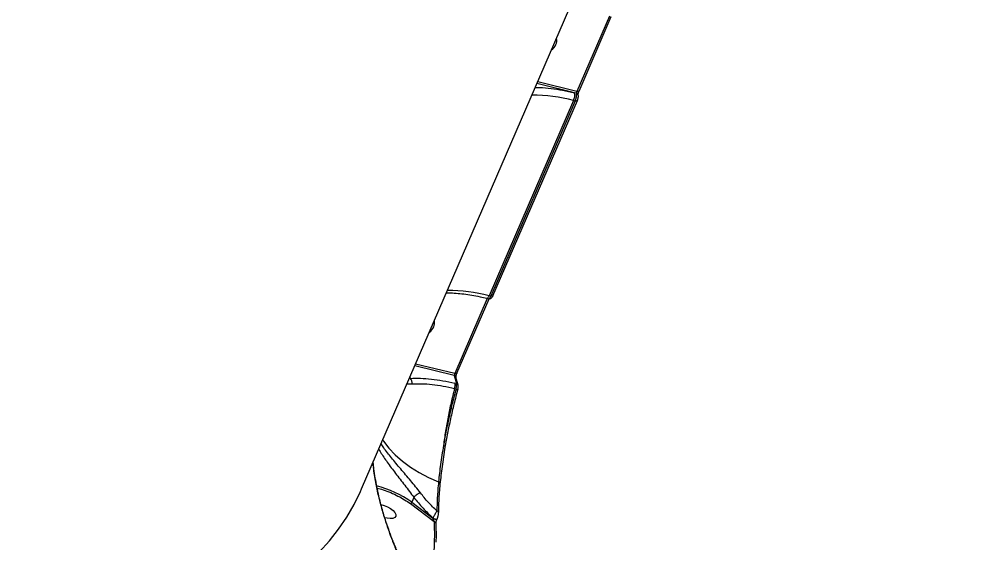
# Model space of a CAD drawing. Header units: millimetres. Extents: x -5873 to 5805, y -5301 to 4302.
# Drawn here: x -313.5 to 26.5, y -275.8 to -92.2 of the extents above; entities that cross this region are included whole.
import ezdxf

# ---------------------------------------------------------------- set-up
doc = ezdxf.new("R2010")
doc.units = ezdxf.units.MM
for name, color, linetype in [('DIKOM_ОБЪЕКТ', 7, 'Continuous'), ('DIKOM_РАЗМЕР_ЗОНА', 7, 'Continuous'), ('DIKOM_РАЗМЕР_ОБЪЕКТА', 7, 'Continuous')]:
    doc.layers.add(name, color=color, linetype=linetype)
doc.styles.add('style1', font='arial.ttf', dxfattribs={"width": 0.8})
doc.dimstyles.new('1-50', dxfattribs={"dimtxt": 300, "dimasz": 200, "dimexe": 100, "dimexo": 0, "dimgap": 100, "dimtad": 1, "dimtxsty": 'style1', "dimcen": 200, "dimclrd": 7, "dimclre": 7, "dimclrt": 7, "dimadec": 1, "dimazin": 2, "dimtfac": 1, "dimtmove": 0, "dimatfit": 2, "dimfxl": 0, "dimlwd": 25, "dimlwe": 18, "dimarcsym": 0})

# ---------------------------------------------------------------- blocks, each defined once
blk = doc.blocks.new('*D9')
at = {"layer": 'Defpoints', "color": 0, "transparency": 16777216}
for p in [(1338.11, 2802.44), (-4588.97, -1585.51), (-117.5, -1585.51)]:
    blk.add_point(p, dxfattribs=at)
at = {"layer": 'DIKOM_РАЗМЕР_ОБЪЕКТА', "color": 7, "lineweight": 18, "transparency": 16777216}
for p, q in [((1338.11, 2802.44), (-4688.97, 2802.44)), ((-117.5, -1585.51), (-4688.97, -1585.51))]:
    blk.add_line(p, q, dxfattribs=at)
at = {"layer": 'DIKOM_РАЗМЕР_ОБЪЕКТА', "color": 7, "lineweight": 25, "transparency": 16777216}
blk.add_line((-4588.97, 2602.44), (-4588.97, -1385.51), dxfattribs=at)
at = {"layer": 'DIKOM_РАЗМЕР_ОБЪЕКТА', "color": 7, "transparency": 16777216}
for points in [[(-4622.31, 2602.44), (-4555.64, 2602.44), (-4588.97, 2802.44)], [(-4622.31, -1385.51), (-4555.64, -1385.51), (-4588.97, -1585.51)]]:
    blk.add_solid(points, dxfattribs=at)
at = {"layer": 'DIKOM_РАЗМЕР_ОБЪЕКТА', "color": 7, "transparency": 16777216, "insert": (-4842.15, 460.98), "char_height": 300, "attachment_point": 5, "rotation": 90, "style": 'style1'}
blk.add_mtext('4400', dxfattribs=at)
blk = doc.blocks.new('*D10')
at = {"layer": 'Defpoints', "color": 0, "transparency": 16777216}
for p in [(4304.51, 1053.39), (-1538.59, -1332.39), (4304.51, -4224.84)]:
    blk.add_point(p, dxfattribs=at)
at = {"layer": 'DIKOM_РАЗМЕР_ОБЪЕКТА', "color": 7, "lineweight": 18, "transparency": 16777216}
for p, q in [((4304.51, 1053.39), (4304.51, -4324.84)), ((-1538.59, -1332.39), (-1538.59, -4324.84))]:
    blk.add_line(p, q, dxfattribs=at)
at = {"layer": 'DIKOM_РАЗМЕР_ОБЪЕКТА', "color": 7, "lineweight": 25, "transparency": 16777216}
blk.add_line((-1338.59, -4224.84), (4104.51, -4224.84), dxfattribs=at)
at = {"layer": 'DIKOM_РАЗМЕР_ОБЪЕКТА', "color": 7, "transparency": 16777216}
for points in [[(-1338.59, -4191.51), (-1338.59, -4258.18), (-1538.59, -4224.84)], [(4104.51, -4191.51), (4104.51, -4258.18), (4304.51, -4224.84)]]:
    blk.add_solid(points, dxfattribs=at)
at = {"layer": 'DIKOM_РАЗМЕР_ОБЪЕКТА', "color": 7, "transparency": 16777216, "insert": (1679.28, -3971.67), "char_height": 300, "attachment_point": 5, "style": 'style1'}
blk.add_mtext('5850', dxfattribs=at)
blk = doc.blocks.new('*D11')
at = {"layer": 'Defpoints', "color": 0, "transparency": 16777216}
for p in [(-510, 4302.44), (-5422.89, -3651.6), (284.83, -3651.6)]:
    blk.add_point(p, dxfattribs=at)
at = {"layer": 'DIKOM_РАЗМЕР_ЗОНА', "color": 7, "lineweight": 18, "transparency": 16777216}
for p, q in [((-510, 4302.44), (-5522.89, 4302.44)), ((284.83, -3651.6), (-5522.89, -3651.6))]:
    blk.add_line(p, q, dxfattribs=at)
at = {"layer": 'DIKOM_РАЗМЕР_ЗОНА', "color": 7, "lineweight": 25, "transparency": 16777216}
blk.add_line((-5422.89, 4102.44), (-5422.89, -3451.6), dxfattribs=at)
at = {"layer": 'DIKOM_РАЗМЕР_ЗОНА', "color": 7, "transparency": 16777216}
for points in [[(-5456.22, 4102.44), (-5389.56, 4102.44), (-5422.89, 4302.44)], [(-5456.22, -3451.6), (-5389.56, -3451.6), (-5422.89, -3651.6)]]:
    blk.add_solid(points, dxfattribs=at)
at = {"layer": 'DIKOM_РАЗМЕР_ЗОНА', "color": 7, "transparency": 16777216, "insert": (-5676.06, -474.49), "char_height": 300, "attachment_point": 5, "rotation": 90, "style": 'style1'}
blk.add_mtext('7950', dxfattribs=at)

msp = doc.modelspace()

# ---------------------------------------------------------------- linework, layer by layer
at = {"layer": 'DIKOM_ОБЪЕКТ', "color": 7, "linetype": 'Continuous', "lineweight": 15}
for p, q in [((-193.36, -256.973), (-76.928, 11.917)), ((-106.329, -91.09), (-117.759, -117.487)), ((-117.012, -117.367), (-105.687, -91.213)), ((-118.545, -117.989), (-131.774, -114.746)), ((-117.759, -117.487), (-131.502, -114.118)), ((-117.903, -118.147), (-118.545, -117.989)), ((-118.919, -120.676), (-148.581, -189.178)), ((-118.313, -120.824), (-147.975, -189.326)), ((-147.228, -189.206), (-117.565, -120.704)), ((-118.919, -120.676), (-118.313, -120.824)), ((-149.214, -190.13), (-160.644, -216.527)), ((-159.896, -216.406), (-148.571, -190.252)), ((-149.398, -190.084), (-148.772, -190.238)), ((-147.975, -189.326), (-148.581, -189.178)), ((-160.787, -217.186), (-174.659, -213.785)), ((-160.644, -216.527), (-174.387, -213.157)), ((-160.787, -217.186), (-160.063, -220.036)), ((-177.388, -220.087), (-175.588, -220.149)), ((-176.234, -218.208), (-176.586, -218.235)), ((-176.381, -217.761), (-176.234, -218.208)), ((-160.063, -220.036), (-160.612, -219.901)), ((-159.468, -220.62), (-160.206, -217.747)), ((-159.428, -220.772), (-159.447, -220.631)), ((-160.7, -221.73), (-160.194, -221.854)), ((-189.252, -248.869), (-189.352, -247.718)), ((-175.012, -259.94), (-175.753, -261.651)), ((-175.753, -261.651), (-168.289, -267.237)), ((-175.008, -259.933), (-175.012, -259.94)), ((-176.224, -262.147), (-167.833, -268.426)), ((-168.258, -267.165), (-168.289, -267.237)), ((-166.78, -267.472), (-166.748, -267.4)), ((-166.748, -267.4), (-166.732, -267.306)), ((-166.314, -265.478), (-166.313, -265.326))]:
    msp.add_line(p, q, dxfattribs=at)
at = {"layer": 'DIKOM_ОБЪЕКТ', "color": 7, "linetype": 'Continuous', "lineweight": 15, "flags": 128}
for points in [[(-117.012, -117.367), (-117.021, -117.386), (-117.079, -117.451), (-117.169, -117.498), (-117.286, -117.526), (-117.427, -117.534), (-117.587, -117.521), (-117.759, -117.487)], [(-118.313, -120.824), (-118.141, -120.857), (-117.982, -120.871), (-117.842, -120.863), (-117.724, -120.836), (-117.635, -120.789), (-117.576, -120.724), (-117.568, -120.709)], [(-149.393, -190.086), (-149.327, -190.09), (-149.186, -190.042), (-149.035, -189.92), (-148.88, -189.731), (-148.727, -189.48), (-148.581, -189.178)], [(-147.228, -189.206), (-147.238, -189.226), (-147.297, -189.291), (-147.386, -189.338), (-147.504, -189.366), (-147.645, -189.373), (-147.803, -189.36), (-147.975, -189.326)], [(-159.896, -216.406), (-159.906, -216.425), (-159.964, -216.49), (-160.054, -216.538), (-160.171, -216.566), (-160.312, -216.573), (-160.472, -216.56), (-160.644, -216.527)], [(-185.925, -239.802), (-185.626, -240.254), (-183.756, -242.715), (-181.549, -245.068), (-179.028, -247.289), (-176.217, -249.357), (-173.144, -251.251), (-169.84, -252.953), (-166.337, -254.445)], [(-164.065, -242.342), (-164.018, -242.275), (-164.007, -242.201), (-164.031, -242.123), (-164.089, -242.042), (-164.18, -241.963), (-164.3, -241.888), (-164.445, -241.819), (-164.609, -241.76)], [(-165.821, -255.296), (-165.772, -255.182), (-165.756, -255.061), (-165.776, -254.938), (-165.83, -254.818), (-165.917, -254.705), (-166.033, -254.603), (-166.175, -254.515), (-166.337, -254.445)], [(-208.188, -279.217), (-204.662, -275.25), (-201.451, -271.125), (-198.559, -266.845), (-195.988, -262.415), (-193.741, -257.838), (-193.36, -256.973)], [(-186.558, -262.482), (-185.479, -262.78), (-184.296, -263.269), (-183.211, -263.889), (-182.313, -264.589), (-181.673, -265.312), (-181.344, -265.999), (-181.353, -266.596), (-181.698, -267.053), (-182.351, -267.334), (-183.261, -267.416), (-184.353, -267.292), (-185.226, -267.074)], [(-168.258, -267.165), (-168.03, -267.31), (-167.774, -267.431), (-167.508, -267.517), (-167.256, -267.562), (-167.036, -267.561), (-166.867, -267.515), (-166.763, -267.428), (-166.748, -267.4)], [(-166.78, -267.472), (-166.795, -267.5), (-166.809, -267.519)]]:
    msp.add_lwpolyline(points, dxfattribs=at)
at = {"layer": 'DIKOM_ОБЪЕКТ', "color": 7, "linetype": 'Continuous', "lineweight": 15}
for centre, radius, start, end in [((-129.215, -99.251), 4.477, 304.868, 335.96703), ((-128.292, -99.667), 3.464, 336.0451, 12.78209), ((-133.656, -177.817), 59.012, 75.53794, 89.87958), ((-123.046, -118.731), 4.563, 334.77953, 9.36169), ((-118.074, -118.941), 0.813, 15.94919, 77.80353), ((-163.317, -246.311), 59.004, 75.53693, 89.88058), ((-172.292, -198.131), 4.718, 305.68032, 335.15471), ((-171.145, -198.71), 3.434, 335.885, 12.95464), ((-160.965, -217.986), 0.82, 15.95164, 77.49937), ((-178.092, -219.905), 2.516, 354.43611, 42.40894), ((-164.293, -220.641), 3.755, 343.13935, 11.35841), ((-160.246, -220.841), 0.825, 14.71539, 77.23118), ((-149.763, -184.386), 38.892, 254.44311, 255.43576), ((-196.712, -290.697), 35.818, 54.1865, 76.09828), ((-167.165, -265.519), 0.852, 2.78115, 71.06834), ((-167.322, -266.188), 1.427, 227.30613, 291.05703), ((-168.076, -269.28), 0.887, 4.46745, 74.13051)]:
    msp.add_arc(centre, radius, start, end, dxfattribs=at)
for points, knots in [([(-132.347, -116.068), (-131.812, -116.071), (-130.072, -116.08), (-126.86, -116.41), (-122.791, -117.016), (-119.96, -117.665), (-118.545, -117.989)], [0, 0, 0, 0, 0.1287216, 0.4191525, 0.7095559, 1, 1, 1, 1]), ([(-118.313, -120.824), (-118.226, -120.601), (-118.094, -120.259), (-117.966, -119.747), (-117.878, -119.282), (-117.835, -118.834), (-117.842, -118.423), (-117.881, -118.244), (-117.903, -118.147)], [0, 0, 0, 0, 0.2414565, 0.3687218, 0.5000322, 0.7010136, 0.8383686, 1, 1, 1, 1]), ([(-117.759, -117.487), (-117.781, -117.544), (-117.815, -117.63), (-117.853, -117.757), (-117.881, -117.876), (-117.9, -117.988), (-117.907, -118.086), (-117.904, -118.126), (-117.903, -118.147)], [0, 0, 0, 0, 0.2443477, 0.3708974, 0.500084, 0.719795, 0.8524816, 1, 1, 1, 1]), ([(-117.568, -120.709), (-117.531, -120.617), (-117.458, -120.438), (-117.344, -120.055), (-117.253, -119.59), (-117.223, -119.096), (-117.27, -118.84), (-117.293, -118.717)], [0, 0, 0, 0, 0.1448495, 0.2822879, 0.5398948, 0.7783101, 1, 1, 1, 1]), ([(-117.293, -118.717), (-117.295, -118.706), (-117.3, -118.683), (-117.303, -118.598), (-117.297, -118.473), (-117.278, -118.304), (-117.241, -118.097), (-117.185, -117.861), (-117.109, -117.607), (-117.046, -117.452), (-117.013, -117.371)], [0, 0, 0, 0, 0.0912453, 0.1916822, 0.301676, 0.4216842, 0.5518473, 0.6917826, 0.8408974, 1, 1, 1, 1]), ([(-163.577, -188.191), (-163.296, -188.188), (-162.204, -188.174), (-160.154, -188.296), (-157.453, -188.559), (-154.643, -188.976), (-151.954, -189.479), (-150.182, -189.905), (-149.394, -190.094)], [0, 0, 0, 0, 0.0675646, 0.2620945, 0.4567763, 0.6512003, 0.8447416, 1, 1, 1, 1]), ([(-148.784, -190.234), (-148.663, -190.253), (-148.385, -190.294), (-147.969, -190.146), (-147.623, -189.851), (-147.376, -189.511), (-147.279, -189.311), (-147.23, -189.211)], [0, 0, 0, 0, 0.1842424, 0.4243322, 0.7037004, 0.8516565, 1, 1, 1, 1]), ([(-148.771, -190.235), (-148.706, -190.234), (-148.597, -190.233), (-148.418, -190.074), (-148.214, -189.821), (-148.07, -189.522), (-147.975, -189.326)], [0, 0, 0, 0, 0.2798331, 0.4689023, 0.6522212, 1, 1, 1, 1]), ([(-160.644, -216.527), (-160.666, -216.583), (-160.7, -216.669), (-160.737, -216.796), (-160.766, -216.915), (-160.785, -217.027), (-160.792, -217.125), (-160.789, -217.165), (-160.787, -217.186)], [0, 0, 0, 0, 0.2443201, 0.370934, 0.50005, 0.7197681, 0.8524073, 1, 1, 1, 1]), ([(-160.178, -217.756), (-160.18, -217.745), (-160.184, -217.722), (-160.188, -217.637), (-160.181, -217.512), (-160.163, -217.343), (-160.126, -217.136), (-160.07, -216.9), (-159.994, -216.647), (-159.931, -216.491), (-159.898, -216.411)], [0, 0, 0, 0, 0.091232, 0.1916702, 0.3016408, 0.4216726, 0.5518391, 0.6918434, 0.8409645, 1, 1, 1, 1]), ([(-176.234, -218.208), (-175.067, -218.168), (-172.735, -218.087), (-168.88, -218.378), (-164.841, -218.943), (-162.024, -219.581), (-160.612, -219.901)], [0, 0, 0, 0, 0.2512124, 0.5017551, 0.7501866, 1, 1, 1, 1]), ([(-175.588, -220.149), (-174.475, -220.106), (-172.252, -220.02), (-168.578, -220.289), (-164.729, -220.82), (-162.045, -221.426), (-160.7, -221.73)], [0, 0, 0, 0, 0.2513172, 0.5018764, 0.7502525, 1, 1, 1, 1]), ([(-160.194, -221.854), (-160.162, -221.721), (-160.09, -221.425), (-160.019, -220.948), (-159.989, -220.429), (-160.037, -220.173), (-160.063, -220.036)], [0, 0, 0, 0, 0.1858589, 0.414567, 0.6859722, 1, 1, 1, 1]), ([(-159.543, -222.029), (-159.514, -221.907), (-159.455, -221.66), (-159.408, -221.28), (-159.397, -220.917), (-159.43, -220.727), (-159.447, -220.63)], [0, 0, 0, 0, 0.2354573, 0.4805658, 0.735504, 1, 1, 1, 1]), ([(-813.722, -221.737), (-808.699, -225.441), (-798.673, -232.835), (-782.949, -243.666), (-766.809, -254.254), (-750.226, -264.573), (-733.213, -274.629), (-716.101, -284.232), (-698.92, -293.396), (-681.756, -302.101), (-664.36, -310.482), (-646.819, -318.499), (-628.8, -326.302), (-610.292, -333.868), (-591.287, -341.167), (-572.147, -348.05), (-552.941, -354.485), (-533.777, -360.434), (-515.117, -365.768), (-496.986, -370.514), (-479.371, -374.707), (-461.91, -378.444), (-444.605, -381.719), (-427.158, -384.577), (-409.683, -386.963), (-392.294, -388.832), (-375.375, -390.138), (-358.921, -390.887), (-342.933, -391.076), (-327.711, -390.71), (-313.27, -389.821), (-299.651, -388.445), (-286.636, -386.577), (-274.253, -384.226), (-262.259, -381.338), (-250.7, -377.876), (-239.599, -373.819), (-229.338, -369.162), (-222.711, -365.826), (-219.751, -363.911), (-219.7, -363.877)], [0, 0, 0, 0, 0.0278508, 0.0555954, 0.0831998, 0.110731, 0.1382535, 0.1658332, 0.1919486, 0.2182102, 0.2443801, 0.27042, 0.2963855, 0.3239045, 0.3514671, 0.3791388, 0.4069781, 0.4347454, 0.462364, 0.4883285, 0.5142751, 0.5402581, 0.566333, 0.5925559, 0.6203627, 0.6480063, 0.6755546, 0.7030728, 0.7306263, 0.7582804, 0.7845079, 0.8107267, 0.8367986, 0.8627802, 0.8887265, 0.9162673, 0.9438951, 0.9716774, 0.9995061, 1, 1, 1, 1]), ([(-160.7, -221.73), (-161.118, -223.382), (-161.96, -226.714), (-163.02, -231.752), (-163.94, -236.815), (-164.385, -240.103), (-164.609, -241.76)], [0, 0, 0, 0, 0.2440499, 0.4920653, 0.7440479, 1, 1, 1, 1]), ([(-160.194, -221.854), (-160.508, -223.022), (-161.124, -225.318), (-161.954, -228.707), (-162.847, -232.617), (-163.762, -237.005), (-164.331, -240.195), (-164.609, -241.76)], [0, 0, 0, 0, 0.1731308, 0.3402575, 0.5013848, 0.7555279, 1, 1, 1, 1]), ([(-159.581, -222.017), (-160.04, -223.746), (-160.957, -227.204), (-162.144, -232.368), (-163.201, -237.454), (-163.777, -240.712), (-164.065, -242.342)], [0, 0, 0, 0, 0.2506398, 0.5013214, 0.7506005, 1, 1, 1, 1]), ([(-172.695, -258.345), (-173.25, -257.636), (-174.354, -256.228), (-176.114, -254.098), (-177.879, -252), (-180.202, -249.27), (-182.901, -246.053), (-185.247, -243.136), (-186.223, -241.664), (-186.53, -241.2)], [0, 0, 0, 0, 0.1131719, 0.2248835, 0.3371617, 0.4497873, 0.6738757, 0.897294, 1, 1, 1, 1]), ([(-187.327, -243.039), (-187.132, -243.382), (-186.626, -244.273), (-185.61, -245.811), (-184.339, -247.64), (-182.948, -249.535), (-181.428, -251.539), (-179.845, -253.586), (-178.2, -255.705), (-176.564, -257.83), (-175.521, -259.239), (-175.008, -259.933)], [0, 0, 0, 0, 0.0740159, 0.1922544, 0.3049556, 0.423315, 0.536689, 0.65481, 0.7685434, 0.8859687, 1, 1, 1, 1]), ([(-164.609, -241.76), (-164.973, -244.014), (-165.7, -248.523), (-166.125, -252.471), (-166.337, -254.445)], [0, 0, 0, 0, 0.4999966, 1, 1, 1, 1]), ([(-164.065, -242.342), (-164.435, -244.644), (-165.175, -249.249), (-165.606, -253.281), (-165.821, -255.296)], [0, 0, 0, 0, 0.5000023, 1, 1, 1, 1]), ([(-189.374, -247.768), (-189.297, -248.505), (-189.106, -250.336), (-188.667, -253.165), (-188.084, -256.339), (-187.459, -259.213), (-186.807, -261.877), (-186.151, -264.323), (-185.451, -266.717), (-184.709, -269.07), (-183.926, -271.393), (-182.845, -274.393), (-181.397, -278.064), (-179.537, -282.293), (-177.484, -286.489), (-175.341, -290.417), (-173.14, -294.085), (-171.63, -296.297), (-170.873, -297.406)], [0, 0, 0, 0, 0.0362742, 0.0901895, 0.1429272, 0.1995307, 0.2413393, 0.2858483, 0.3330891, 0.374524, 0.4191839, 0.4670986, 0.5510111, 0.6415066, 0.7335966, 0.827344, 0.9133997, 1, 1, 1, 1]), ([(-170.414, -297.359), (-171.16, -296.309), (-172.693, -294.153), (-174.76, -290.796), (-176.567, -287.616), (-177.991, -284.901), (-179.068, -282.715), (-179.851, -281.048), (-180.467, -279.687), (-181.04, -278.384), (-181.657, -276.926), (-182.497, -274.863), (-183.582, -272.023), (-184.922, -268.157), (-186.21, -263.933), (-187.393, -259.368), (-188.429, -254.647), (-188.93, -251.215), (-189.187, -249.45)], [0, 0, 0, 0, 0.0851987, 0.1749565, 0.2510219, 0.3135249, 0.3625013, 0.3979328, 0.4232289, 0.4506619, 0.4813398, 0.5152889, 0.5791946, 0.6544973, 0.7446906, 0.8222391, 0.9085725, 1, 1, 1, 1]), ([(-166.337, -254.445), (-166.507, -256.383), (-166.845, -260.261), (-166.874, -263.229), (-166.889, -264.713)], [0, 0, 0, 0, 0.4999558, 1, 1, 1, 1]), ([(-187.933, -256.685), (-187.218, -256.876), (-185.62, -257.302), (-183.12, -258.255), (-180.578, -259.435), (-178.237, -260.742), (-176.885, -261.686), (-176.224, -262.147)], [0, 0, 0, 0, 0.1737962, 0.3883262, 0.5994867, 0.8042096, 1, 1, 1, 1]), ([(-172.695, -258.345), (-172.857, -258.401), (-173.106, -258.487), (-173.522, -258.719), (-173.945, -258.992), (-174.373, -259.32), (-174.756, -259.664), (-174.923, -259.842), (-175.008, -259.933)], [0, 0, 0, 0, 0.2391985, 0.3682314, 0.5001563, 0.734996, 0.8657721, 1, 1, 1, 1]), ([(-166.889, -264.713), (-167.917, -263.733), (-169.97, -261.777), (-171.788, -259.488), (-172.695, -258.345)], [0, 0, 0, 0, 0.5009541, 1, 1, 1, 1]), ([(-165.821, -255.296), (-165.995, -257.281), (-166.323, -261.029), (-166.353, -263.902), (-166.367, -265.253)], [0, 0, 0, 0, 0.529423, 1, 1, 1, 1]), ([(-176.224, -262.147), (-176.2, -262.138), (-176.152, -262.12), (-176.074, -262.068), (-175.999, -262.004), (-175.912, -261.912), (-175.821, -261.791), (-175.774, -261.695), (-175.753, -261.651)], [0, 0, 0, 0, 0.1540626, 0.2997345, 0.4372731, 0.5666562, 0.7998031, 1, 1, 1, 1]), ([(-175.012, -259.94), (-173.959, -261.251), (-171.854, -263.872), (-169.456, -266.067), (-168.258, -267.165)], [0, 0, 0, 0, 0.5001765, 1, 1, 1, 1]), ([(-166.889, -264.713), (-166.968, -264.832), (-167.129, -265.072), (-167.416, -265.559), (-167.666, -266.009), (-167.868, -266.386), (-168.073, -266.785), (-168.196, -267.037), (-168.258, -267.165)], [0, 0, 0, 0, 0.231759, 0.4694016, 0.5944599, 0.7244378, 0.8599316, 1, 1, 1, 1]), ([(-167.833, -268.426), (-167.799, -271.841), (-167.731, -278.671), (-168.823, -288.032), (-170.324, -293.814), (-171.018, -296.489)], [0, 0, 0, 0, 0.3494952, 0.6990465, 1, 1, 1, 1]), ([(-168.289, -267.237), (-168.296, -267.259), (-168.312, -267.307), (-168.316, -267.441), (-168.272, -267.661), (-168.119, -268.033), (-167.948, -268.269), (-167.833, -268.426)], [0, 0, 0, 0, 0.0480631, 0.1032453, 0.2502479, 0.5001273, 1, 1, 1, 1]), ([(-167.211, -269.065), (-167.209, -268.971), (-167.205, -268.785), (-167.131, -268.408), (-167.022, -268.044), (-166.907, -267.739), (-166.842, -267.593), (-166.809, -267.519)], [0, 0, 0, 0, 0.2642339, 0.5212703, 0.7644562, 0.8817804, 1, 1, 1, 1]), ([(-166.764, -267.378), (-166.805, -267.475), (-166.851, -267.582), (-166.89, -267.702), (-166.894, -267.715)], [0, 0, 0, 0, 0.8934192, 1, 1, 1, 1]), ([(-166.778, -267.447), (-166.74, -267.352), (-166.665, -267.165), (-166.565, -266.851), (-166.481, -266.552), (-166.397, -266.192), (-166.328, -265.798), (-166.319, -265.584), (-166.314, -265.478)], [0, 0, 0, 0, 0.1383531, 0.2730836, 0.4027008, 0.5278233, 0.7667549, 1, 1, 1, 1]), ([(-167.153, -275.679), (-167.14, -275.413), (-167.039, -273.295), (-167.12, -271.116), (-167.192, -269.211)], [0, 0, 0, 0, 0.1254718, 1, 1, 1, 1])]:
    msp.add_open_spline(points, degree=3, knots=knots, dxfattribs=at)

# ---------------------------------------------------------------- dimensions: what is measured, and where the dimension line sits
at = {"layer": 'DIKOM_РАЗМЕР_ЗОНА'}
dim = msp.add_linear_dim(base=(-5422.889, -3651.603), p1=(-510.005, 4302.437), p2=(284.83, -3651.603), angle=90, text='7950', dimstyle='1-50', dxfattribs=at)
dim.commit()
dim.dimension.update_dxf_attribs({"geometry": '*D11', "text_midpoint": (-5422.889, -474.491), "dimtype": 160})
at = {"layer": 'DIKOM_РАЗМЕР_ОБЪЕКТА'}
dim = msp.add_linear_dim(base=(-4588.973, -1585.515), p1=(1338.114, 2802.437), p2=(-117.504, -1585.515), angle=90, text='4400', dimstyle='1-50', dxfattribs=at)
dim.commit()
dim.dimension.update_dxf_attribs({"geometry": '*D9', "text_midpoint": (-4588.973, 460.978), "dimtype": 160})
dim = msp.add_linear_dim(base=(4304.512, -4224.842), p1=(-1538.592, -1332.389), p2=(4304.512, 1053.391), text='5850', dimstyle='1-50', dxfattribs=at)
dim.commit()
dim.dimension.update_dxf_attribs({"geometry": '*D10', "text_midpoint": (1679.282, -4224.842), "dimtype": 160})

doc.saveas('drawing.dxf')
